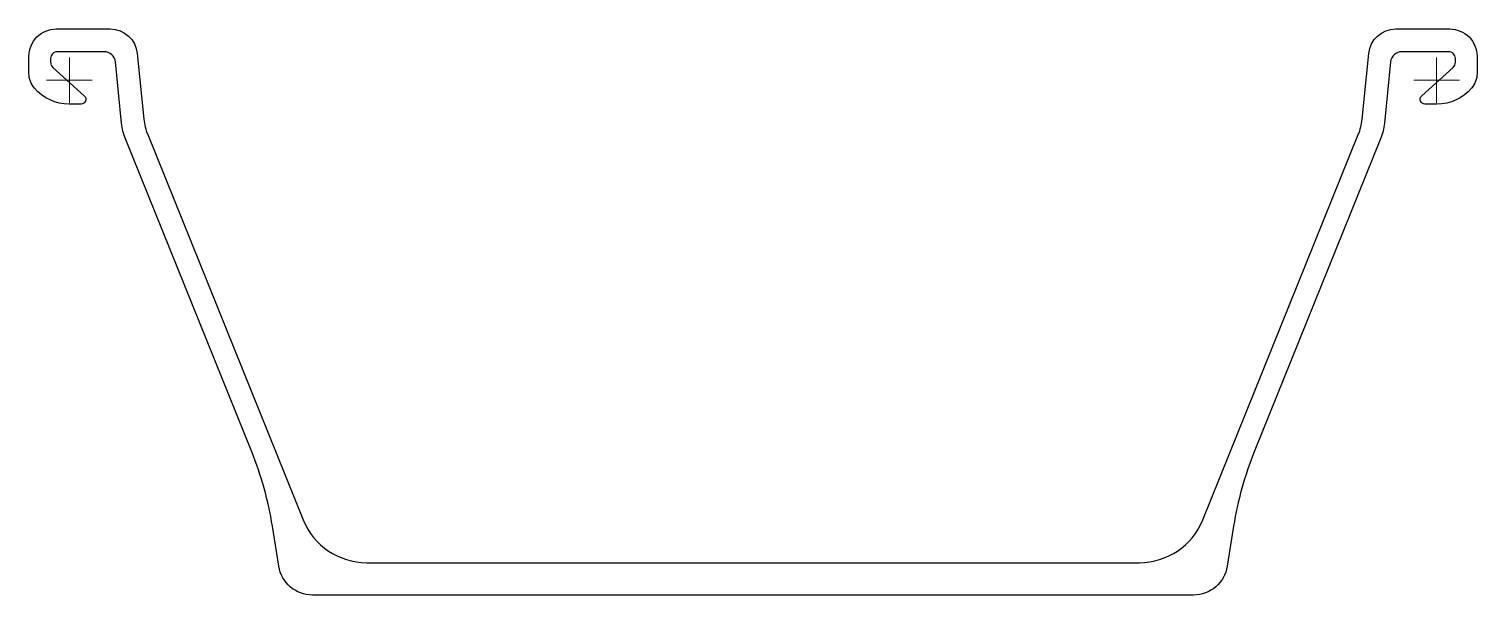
# Model space of a CAD drawing. Header units: millimetres. Extents: x -5 to 631, y 172 to 420.
import ezdxf

# ---------------------------------------------------------------- set-up
doc = ezdxf.new("R2010")
doc.units = ezdxf.units.MM
doc.layers.add('ref', color=4, linetype='Continuous', lineweight=5)

# ---------------------------------------------------------------- blocks, each defined once
blk = doc.blocks.new('PU28-1-s')
at = {"color": 0, "linetype": 'Continuous'}
blk.add_lwpolyline([(469.56, -211.8, 0.305812), (497.38, -193.03), (565.65, -23.9, 0.071121), (567.34, -17.03), (570.22, 11.69, -0.385314), (582.16, 22.5), (605.75, 22.5, -0.414214), (617.75, 10.5), (617.75, 3, -0.17875), (615.35, -3.5, -0.219232), (600.15, -10.5), (594.89, -10.5, -0.687281), (593.46, -6.79), (607.26, 5.63, 0.212557), (608.25, 7.86), (608.25, 9.5, 0.414214), (605.25, 12.5), (584.77, 12.5, 0.385314), (579.8, 8), (577.11, -18.89, -0.071121), (575.41, -25.76), (519.99, -163.06, 0.05671), (510.93, -195.74), (508.14, -213.35, -0.368919), (493.33, -226), (300, -226), (106.67, -226, -0.368919), (91.86, -213.35), (89.07, -195.74, 0.05671), (80.01, -163.06), (24.59, -25.76, -0.071121), (22.89, -18.89), (20.2, 8, 0.385314), (15.23, 12.5), (-5.25, 12.5, 0.414214), (-8.25, 9.5), (-8.25, 7.86, 0.212557), (-7.26, 5.63), (6.54, -6.79, -0.687281), (5.11, -10.5), (-0.15, -10.5, -0.219232), (-15.35, -3.5, -0.17875), (-17.75, 3), (-17.75, 10.5, -0.414214), (-5.75, 22.5), (17.84, 22.5, -0.385314), (29.78, 11.69), (32.66, -17.03, 0.071121), (34.35, -23.9), (102.62, -193.03, 0.305812), (130.44, -211.8), (300, -211.8)], format="xyb", close=True, dxfattribs=at)
at = {"layer": 'ref'}
for p, q in [((0, -10), (0, 10)), ((600, -10), (600, 10)), ((-10, 0), (10, 0)), ((590, 0), (610, 0))]:
    blk.add_line(p, q, dxfattribs=at)

msp = doc.modelspace()

# ---------------------------------------------------------------- block references
msp.add_blockref('PU28-1-s', (12.84, 397.97))

doc.saveas('drawing.dxf')
